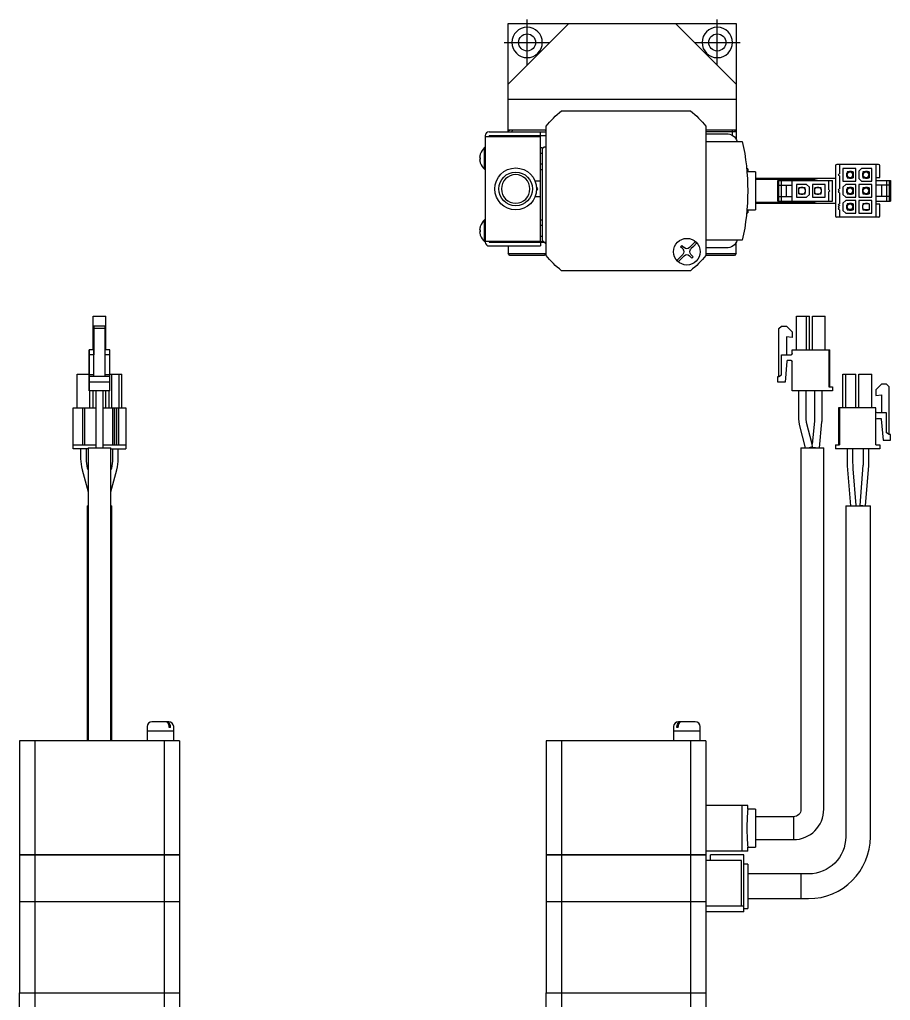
# Model space of a CAD drawing. Extents: x 0 to 570, y -8 to 553.
# Drawn here: x 23 to 251.9, y 294.8 to 552.6 of the extents above; entities that cross this region are included whole.
import ezdxf

# ---------------------------------------------------------------- set-up
doc = ezdxf.new("R2010")
doc.units = 0
doc.header["$LTSCALE"] = 0.5
doc.linetypes.add('CENTER', pattern=[50.8, 31.75, -6.35, 6.35, -6.35])
doc.layers.add('MSM_CENTER', color=1, linetype='CENTER')
doc.layers.add('MSM_CONTINUOUS', color=7, linetype='CONTINUOUS')

msp = doc.modelspace()

# ---------------------------------------------------------------- linework, layer by layer
at = {"layer": 'MSM_CENTER'}
for p, q in [((156.41, 540.59), (156.41, 552.59)), ((206.41, 540.59), (206.41, 552.59)), ((150.41, 546.59), (162.41, 546.59)), ((200.41, 546.59), (212.41, 546.59))]:
    msp.add_line(p, q, dxfattribs=at)
at = {"layer": 'MSM_CONTINUOUS'}
for p, q in [((151.41, 535.59), (167.41, 551.59)), ((151.41, 551.59), (211.41, 551.59)), ((151.41, 523.09), (151.41, 551.59)), ((195.41, 551.59), (211.41, 535.59)), ((211.41, 551.59), (211.41, 521.12)), ((211.41, 531.59), (151.41, 531.59)), ((165.44, 528.59), (199.38, 528.59)), ((151.41, 523.59), (161.41, 523.59)), ((152.41, 523.09), (152.62, 523.59)), ((161.41, 523.29), (161.11, 523.59)), ((161.41, 490.62), (161.41, 524.56)), ((203.41, 524.56), (203.41, 490.62)), ((203.41, 523.59), (211.41, 523.59)), ((210.2, 523.59), (210.41, 523.09)), ((145.41, 522.09), (145.41, 494.09)), ((145.41, 521.89), (159.91, 521.89)), ((146.41, 523.09), (161.41, 523.09)), ((146.41, 522.09), (161.41, 522.09)), ((146.41, 522.09), (146.41, 521.89)), ((151.41, 521.89), (151.41, 522.09)), ((152.41, 522.09), (152.21, 521.89)), ((159.91, 522.09), (159.91, 523.09)), ((159.91, 494.29), (159.91, 521.89)), ((211.41, 523.09), (203.41, 523.09)), ((203.41, 522.59), (208.83, 522.59)), ((210.41, 522.14), (210.41, 523.09)), ((145.25, 513.24), (145.25, 518.94)), ((145.41, 518.94), (145.25, 518.94)), ((159.91, 518.98), (160.41, 518.98)), ((160.91, 519.09), (160.41, 518.59)), ((160.41, 518.98), (160.41, 494.2)), ((161.41, 519.09), (160.91, 519.09)), ((203.41, 520.59), (212.98, 520.59)), ((143.93, 516.35), (144.11, 516.35)), ((144.11, 515.83), (143.93, 515.83)), ((144.1, 517.25), (144.11, 517.25)), ((144.11, 516.35), (144.11, 515.83)), ((159.91, 517.53), (160.41, 517.53)), ((144.11, 514.93), (144.1, 514.93)), ((145.25, 513.24), (145.41, 513.24)), ((159.91, 514.65), (160.41, 514.65)), ((159.91, 513.2), (160.41, 513.2)), ((214.41, 513.41), (214.12, 513.41)), ((214.41, 513.41), (214.41, 512.59)), ((237.51, 514.19), (237.51, 500.99)), ((248.81, 514.49), (237.81, 514.49)), ((238.51, 514.49), (238.51, 512.04)), ((239.41, 513.49), (239.41, 510.09)), ((242.81, 513.49), (239.41, 513.49)), ((242.81, 510.09), (242.81, 513.49)), ((244.36, 513.49), (243.61, 512.74)), ((247.01, 513.49), (244.36, 513.49)), ((247.01, 510.09), (247.01, 513.49)), ((248.11, 514.49), (248.11, 500.69)), ((249.11, 511.09), (249.11, 514.19)), ((216.41, 512.59), (214.2, 512.59)), ((216.41, 512.59), (216.41, 502.59)), ((237.51, 510.84), (216.41, 510.84)), ((231.41, 510.59), (216.41, 510.59)), ((226.41, 510.59), (226.41, 510.29)), ((228.41, 510.84), (228.41, 510.59)), ((238.51, 511.54), (238.51, 508.11)), ((240.79, 512.54), (240.41, 512.16)), ((240.41, 512.16), (240.41, 511.41)), ((240.41, 511.41), (240.79, 511.04)), ((240.51, 512.59), (240.51, 512.26)), ((241.16, 512.59), (240.51, 512.59)), ((240.51, 511.31), (240.51, 510.99)), ((240.51, 510.99), (241.16, 510.99)), ((240.57, 511.58), (240.7, 511.12)), ((242.16, 512.54), (240.79, 512.54)), ((240.79, 511.04), (242.16, 511.04)), ((241.16, 512.69), (241.16, 512.54)), ((241.66, 512.69), (241.16, 512.69)), ((241.16, 511.04), (241.16, 510.89)), ((241.16, 510.89), (241.66, 510.89)), ((241.66, 512.69), (241.66, 512.54)), ((242.16, 512.59), (241.66, 512.59)), ((241.66, 510.89), (241.66, 511.04)), ((241.66, 510.99), (242.16, 510.99)), ((242.16, 511.48), (242.01, 512)), ((242.16, 512.59), (242.16, 510.99)), ((243.61, 512.74), (243.61, 510.84)), ((243.61, 510.84), (244.36, 510.09)), ((244.99, 512.54), (244.61, 512.16)), ((244.61, 512.16), (244.61, 511.41)), ((244.76, 511.99), (244.61, 511.45)), ((244.61, 511.41), (244.99, 511.04)), ((244.71, 512.59), (244.71, 512.26)), ((245.36, 512.59), (244.71, 512.59)), ((244.71, 511.31), (244.71, 510.99)), ((244.71, 510.99), (245.36, 510.99)), ((246.36, 512.54), (244.99, 512.54)), ((244.99, 511.04), (246.36, 511.04)), ((245.86, 512.69), (245.36, 512.69)), ((245.36, 512.69), (245.36, 512.54)), ((245.36, 511.04), (245.36, 510.89)), ((245.36, 510.89), (245.86, 510.89)), ((245.86, 512.69), (245.86, 512.54)), ((246.36, 512.59), (245.86, 512.59)), ((245.86, 510.89), (245.86, 511.04)), ((245.86, 510.99), (246.36, 510.99)), ((246.06, 511.04), (246.21, 511.59)), ((246.36, 512.59), (246.36, 510.99)), ((248.11, 511.09), (249.11, 511.09)), ((159.91, 510.09), (158.54, 510.09)), ((159.19, 508.09), (158.89, 508.61)), ((158.89, 507.57), (159.19, 508.09)), ((222.31, 504.89), (222.31, 510.29)), ((222.31, 510.29), (236.71, 510.29)), ((222.61, 504.89), (222.61, 510.29)), ((222.61, 509.09), (226.11, 509.09)), ((223.31, 504.89), (223.31, 510.29)), ((224.61, 506.09), (224.61, 509.09)), ((226.11, 504.89), (226.11, 510.29)), ((227.21, 509.29), (227.21, 505.89)), ((229.86, 509.29), (227.21, 509.29)), ((228.36, 508.39), (227.86, 508.39)), ((227.86, 506.79), (227.86, 508.39)), ((229.24, 508.34), (227.86, 508.34)), ((228.86, 508.49), (228.36, 508.49)), ((228.36, 508.34), (228.36, 508.49)), ((228.86, 508.34), (228.86, 508.49)), ((229.51, 508.39), (228.86, 508.39)), ((229.61, 507.96), (229.24, 508.34)), ((229.51, 508.06), (229.51, 508.39)), ((229.61, 507.21), (229.61, 507.96)), ((230.61, 508.54), (229.86, 509.29)), ((230.61, 506.64), (230.61, 508.54)), ((231.41, 509.29), (231.41, 505.89)), ((234.81, 509.29), (231.41, 509.29)), ((232.56, 508.39), (232.06, 508.39)), ((232.06, 506.79), (232.06, 508.39)), ((233.44, 508.34), (232.06, 508.34)), ((233.06, 508.49), (232.56, 508.49)), ((232.56, 508.34), (232.56, 508.49)), ((233.06, 508.34), (233.06, 508.49)), ((233.71, 508.39), (233.06, 508.39)), ((233.81, 507.96), (233.44, 508.34)), ((233.71, 508.06), (233.71, 508.39)), ((233.81, 507.21), (233.81, 507.96)), ((234.81, 505.89), (234.81, 509.29)), ((235.71, 507.84), (235.71, 510.29)), ((236.71, 504.89), (236.71, 510.29)), ((239.41, 510.09), (242.81, 510.09)), ((240.16, 509.29), (239.41, 508.54)), ((239.41, 508.54), (239.41, 506.64)), ((242.81, 509.29), (240.16, 509.29)), ((240.79, 508.34), (240.41, 507.96)), ((240.41, 507.96), (240.41, 507.21)), ((241.16, 508.39), (240.51, 508.39)), ((240.51, 508.39), (240.51, 508.06)), ((242.16, 508.34), (240.79, 508.34)), ((241.16, 508.49), (241.16, 508.34)), ((241.66, 508.49), (241.16, 508.49)), ((241.66, 508.49), (241.66, 508.34)), ((242.16, 508.39), (241.66, 508.39)), ((242.16, 508.34), (242.08, 508.34)), ((242.16, 508.39), (242.16, 506.79)), ((242.81, 505.89), (242.81, 509.29)), ((247.01, 509.29), (243.61, 509.29)), ((243.61, 509.29), (243.61, 505.89)), ((244.36, 510.09), (247.01, 510.09)), ((244.99, 508.34), (244.61, 507.96)), ((244.61, 507.96), (244.61, 507.21)), ((245.36, 508.39), (244.71, 508.39)), ((244.71, 508.39), (244.71, 508.06)), ((246.36, 508.34), (244.99, 508.34)), ((245.36, 508.49), (245.36, 508.34)), ((245.86, 508.49), (245.36, 508.49)), ((245.86, 508.49), (245.86, 508.34)), ((246.36, 508.39), (245.86, 508.39)), ((246.36, 508.39), (246.36, 506.79)), ((247.01, 505.89), (247.01, 509.29)), ((248.11, 510.29), (251.91, 510.29)), ((251.61, 509.09), (248.11, 509.09)), ((249.61, 509.09), (249.61, 506.09)), ((250.91, 510.29), (250.91, 504.89)), ((251.61, 510.29), (251.61, 504.89)), ((251.91, 510.29), (251.91, 504.89)), ((158.54, 506.09), (159.91, 506.09)), ((222.61, 506.09), (226.11, 506.09)), ((227.21, 505.89), (229.86, 505.89)), ((227.86, 506.84), (229.24, 506.84)), ((227.86, 506.79), (228.36, 506.79)), ((228.36, 506.84), (228.36, 506.69)), ((228.36, 506.69), (228.86, 506.69)), ((228.86, 506.69), (228.86, 506.84)), ((228.86, 506.79), (229.51, 506.79)), ((229.24, 506.84), (229.61, 507.21)), ((229.51, 506.79), (229.51, 507.11)), ((229.86, 505.89), (230.61, 506.64)), ((231.41, 505.89), (234.81, 505.89)), ((232.06, 506.84), (233.44, 506.84)), ((232.06, 506.79), (232.56, 506.79)), ((232.56, 506.84), (232.56, 506.69)), ((232.56, 506.69), (233.06, 506.69)), ((233.06, 506.69), (233.06, 506.84)), ((233.06, 506.79), (233.71, 506.79)), ((233.44, 506.84), (233.81, 507.21)), ((233.71, 506.79), (233.71, 507.11)), ((235.71, 504.89), (235.71, 507.34)), ((238.51, 507.61), (238.51, 507.56)), ((238.51, 507.06), (238.51, 504.19)), ((239.41, 506.64), (240.16, 505.89)), ((240.16, 505.89), (242.81, 505.89)), ((240.41, 507.21), (240.79, 506.84)), ((240.51, 507.11), (240.51, 506.79)), ((240.51, 506.79), (241.16, 506.79)), ((240.79, 506.84), (242.16, 506.84)), ((241.16, 506.84), (241.16, 506.69)), ((241.16, 506.69), (241.66, 506.69)), ((241.66, 506.69), (241.66, 506.84)), ((241.66, 506.79), (242.16, 506.79)), ((242.16, 506.84), (242.08, 506.84)), ((243.61, 505.89), (247.01, 505.89)), ((244.61, 507.21), (244.99, 506.84)), ((244.71, 507.11), (244.71, 506.79)), ((244.71, 506.79), (245.36, 506.79)), ((244.99, 506.84), (246.36, 506.84)), ((245.36, 506.84), (245.36, 506.69)), ((245.36, 506.69), (245.86, 506.69)), ((245.86, 506.69), (245.86, 506.84)), ((245.86, 506.79), (246.36, 506.79)), ((251.61, 506.09), (248.11, 506.09)), ((216.41, 504.59), (231.41, 504.59)), ((216.41, 504.34), (237.51, 504.34)), ((222.31, 504.89), (236.71, 504.89)), ((226.41, 504.89), (226.41, 504.59)), ((228.41, 504.59), (228.41, 504.34)), ((238.51, 503.69), (238.51, 503.64)), ((238.51, 503.14), (238.51, 503.09)), ((240.16, 505.09), (239.41, 504.34)), ((239.41, 504.34), (239.41, 502.44)), ((242.81, 505.09), (240.16, 505.09)), ((240.79, 504.14), (240.41, 503.76)), ((240.41, 503.76), (240.41, 503.01)), ((240.41, 503.01), (240.79, 502.64)), ((241.16, 504.19), (240.51, 504.19)), ((240.51, 504.19), (240.51, 503.86)), ((240.51, 502.91), (240.51, 502.59)), ((240.57, 503.6), (240.7, 504.05)), ((242.16, 504.14), (240.79, 504.14)), ((241.66, 504.29), (241.16, 504.29)), ((241.16, 504.29), (241.16, 504.14)), ((241.66, 504.29), (241.66, 504.14)), ((242.16, 504.19), (241.66, 504.19)), ((242.16, 503.7), (242.01, 503.18)), ((242.16, 504.19), (242.16, 502.59)), ((242.81, 501.69), (242.81, 505.09)), ((247.01, 505.09), (243.61, 505.09)), ((243.61, 505.09), (243.61, 501.69)), ((244.99, 504.14), (244.61, 503.76)), ((244.61, 503.76), (244.61, 503.01)), ((244.61, 503.01), (244.99, 502.64)), ((245.36, 504.19), (244.71, 504.19)), ((244.71, 504.19), (244.71, 503.86)), ((244.71, 502.91), (244.71, 502.59)), ((246.36, 504.14), (244.99, 504.14)), ((245.86, 504.29), (245.36, 504.29)), ((245.36, 504.29), (245.36, 504.14)), ((245.86, 504.29), (245.86, 504.14)), ((246.36, 504.19), (245.86, 504.19)), ((246.36, 504.19), (246.36, 502.59)), ((247.01, 501.69), (247.01, 505.09)), ((248.11, 504.89), (251.91, 504.89)), ((249.11, 504.09), (248.11, 504.09)), ((249.11, 500.99), (249.11, 504.09)), ((214.12, 501.77), (214.41, 501.77)), ((214.2, 502.59), (216.41, 502.59)), ((214.41, 502.59), (214.41, 501.77)), ((248.81, 500.69), (237.81, 500.69)), ((238.51, 502.59), (238.51, 500.69)), ((239.41, 502.44), (240.16, 501.69)), ((240.16, 501.69), (242.81, 501.69)), ((240.51, 502.59), (241.16, 502.59)), ((240.79, 502.64), (242.16, 502.64)), ((241.16, 502.64), (241.16, 502.49)), ((241.16, 502.49), (241.66, 502.49)), ((241.66, 502.49), (241.66, 502.64)), ((241.66, 502.59), (242.16, 502.59)), ((243.61, 501.69), (247.01, 501.69)), ((244.71, 502.59), (245.36, 502.59)), ((244.99, 502.64), (246.36, 502.64)), ((245.36, 502.64), (245.36, 502.49)), ((245.36, 502.49), (245.86, 502.49)), ((245.86, 502.49), (245.86, 502.64)), ((245.86, 502.59), (246.36, 502.59)), ((144.1, 498.25), (144.11, 498.25)), ((145.25, 494.24), (145.25, 499.94)), ((145.41, 499.94), (145.25, 499.94)), ((159.91, 499.98), (160.41, 499.98)), ((159.91, 498.53), (160.41, 498.53)), ((143.93, 497.35), (144.11, 497.35)), ((144.11, 496.83), (143.93, 496.83)), ((144.11, 495.93), (144.1, 495.93)), ((144.11, 497.35), (144.11, 496.83)), ((159.91, 495.65), (160.41, 495.65)), ((145.25, 494.24), (145.41, 494.24)), ((159.91, 494.29), (145.41, 494.29)), ((146.41, 494.29), (146.41, 494.09)), ((146.41, 494.2), (160.41, 494.2)), ((146.41, 494.09), (161.41, 494.09)), ((146.41, 493.09), (159.91, 493.09)), ((151.41, 494.2), (151.41, 494.09)), ((151.41, 493.09), (151.41, 491.09)), ((152.11, 494.09), (152, 494.2)), ((152.16, 494.19), (152.15, 494.2)), ((160.81, 494.19), (152.16, 494.19)), ((159.91, 494.09), (159.91, 493.09)), ((160.41, 494.59), (160.91, 494.09)), ((160.91, 494.09), (161.41, 493.59)), ((196.75, 492.9), (197.1, 493.25)), ((197.35, 492.3), (196.75, 492.9)), ((197.1, 493.25), (197.7, 492.65)), ((199.12, 492.65), (200.7, 494.24)), ((200.13, 492.96), (199.47, 492.3)), ((201.06, 493.88), (200.13, 492.96)), ((212.98, 494.59), (203.41, 494.59)), ((208.83, 492.59), (203.41, 492.59)), ((211.41, 491.09), (211.41, 494.06)), ((151.41, 491.09), (161.41, 491.09)), ((151.91, 490.59), (151.41, 491.09)), ((160.91, 490.59), (151.91, 490.59)), ((160.91, 490.59), (161.41, 491.09)), ((195.77, 489.3), (197.35, 490.88)), ((197.7, 490.53), (196.12, 488.94)), ((199.72, 489.93), (199.12, 490.53)), ((199.47, 490.88), (200.07, 490.28)), ((200.07, 490.28), (199.72, 489.93)), ((210.91, 490.59), (203.39, 490.59)), ((203.41, 491.09), (211.41, 491.09)), ((211.41, 491.09), (210.91, 490.59)), ((199.38, 486.59), (165.44, 486.59)), ((42.3, 465.76), (42.3, 474.66)), ((42.3, 474.66), (45.7, 474.66)), ((42.3, 465.76), (42.3, 474.66)), ((42.3, 465.76), (42.3, 474.66)), ((45.7, 465.76), (45.7, 474.66)), ((227.21, 465.76), (227.21, 474.66)), ((227.21, 474.66), (230.61, 474.66)), ((227.21, 465.76), (227.21, 474.66)), ((229.86, 465.76), (229.86, 474.66)), ((230.61, 465.76), (230.61, 474.66)), ((231.41, 465.76), (231.41, 474.66)), ((231.41, 474.66), (234.81, 474.66)), ((231.41, 465.76), (231.41, 474.66)), ((234.81, 465.76), (234.81, 474.66)), ((42.5, 472.06), (42.5, 470.56)), ((42.5, 471.36), (42.5, 472.06)), ((45.5, 472.06), (42.5, 472.06)), ((45.5, 471.36), (45.5, 472.06)), ((222.61, 471.36), (223.31, 472.06)), ((222.61, 471.36), (223.31, 472.06)), ((223.31, 472.06), (224.61, 472.06)), ((224.61, 472.06), (226.11, 470.56)), ((42.5, 458.76), (42.5, 471.36)), ((45.5, 471.36), (42.5, 471.36)), ((42.5, 470.56), (42.5, 469.06)), ((42.5, 469.19), (42.5, 464.51)), ((42.5, 469.06), (42.5, 469.19)), ((45.5, 458.76), (45.5, 471.36)), ((222.61, 458.76), (222.61, 471.36)), ((222.61, 458.76), (222.61, 471.36)), ((226.11, 469.06), (224.61, 469.19)), ((224.61, 469.19), (224.61, 464.51)), ((226.11, 469.06), (224.61, 469.19)), ((226.11, 470.56), (226.11, 469.06)), ((41.3, 464.81), (41.3, 465.76)), ((41.3, 465.76), (41.3, 456.06)), ((41.3, 465.76), (41.3, 465.76)), ((42.5, 465.76), (41.3, 465.76)), ((41.3, 464.51), (41.3, 464.81)), ((41.3, 459.26), (41.3, 464.51)), ((42.5, 464.51), (41.3, 464.51)), ((42.5, 464.81), (42.5, 464.51)), ((42.5, 459.26), (42.5, 464.51)), ((46.7, 465.76), (45.5, 465.76)), ((46.7, 464.51), (45.5, 464.51)), ((46.7, 464.81), (46.7, 465.76)), ((46.7, 464.51), (46.7, 464.81)), ((46.7, 459.26), (46.7, 464.51)), ((223.31, 459.26), (223.31, 464.51)), ((223.31, 464.51), (225.81, 464.51)), ((223.31, 459.26), (223.31, 464.51)), ((226.11, 464.81), (226.11, 465.76)), ((226.11, 465.76), (235.96, 465.76)), ((226.11, 464.81), (226.11, 465.76)), ((226.11, 464.81), (226.11, 464.8)), ((235.71, 465.76), (235.71, 456.06)), ((235.96, 456.06), (235.96, 465.76)), ((41.3, 463.01), (41.3, 462.82)), ((41.3, 462.71), (41.3, 463.01)), ((41.3, 462.82), (41.3, 457.26)), ((41.3, 455.06), (41.3, 462.71)), ((224.71, 462.82), (224.23, 457.26)), ((225.81, 463.01), (224.91, 463.01)), ((226.11, 455.06), (226.11, 462.71)), ((226.11, 462.71), (226.11, 462.71)), ((226.11, 455.06), (226.11, 462.71)), ((38.1, 450.51), (38.1, 459.41)), ((38.1, 459.41), (41.3, 459.41)), ((41.3, 458.76), (41.3, 459.26)), ((42.5, 459.26), (41.3, 459.26)), ((42.5, 458.76), (42.5, 459.26)), ((46.7, 459.26), (45.5, 459.26)), ((46.7, 459.41), (49.9, 459.41)), ((46.7, 458.76), (46.7, 459.26)), ((47.25, 450.51), (47.25, 459.41)), ((49.15, 450.51), (49.15, 459.41)), ((49.9, 450.51), (49.9, 459.41)), ((222.61, 458.76), (223.31, 459.26)), ((222.61, 458.76), (223.31, 459.26)), ((239.41, 450.51), (239.41, 459.41)), ((239.41, 459.41), (242.81, 459.41)), ((240.16, 450.51), (240.16, 459.41)), ((242.81, 450.51), (242.81, 459.41)), ((243.61, 450.51), (243.61, 459.41)), ((243.61, 459.41), (247.01, 459.41)), ((247.01, 450.51), (247.01, 459.41)), ((41.3, 457.26), (41.3, 458.76)), ((46.7, 458.76), (41.3, 458.76)), ((46.7, 457.26), (41.3, 457.26)), ((46.7, 457.26), (46.7, 458.76)), ((46.7, 455.06), (46.7, 457.26)), ((222.31, 457.26), (222.31, 458.76)), ((222.31, 458.76), (222.61, 458.76)), ((222.31, 457.26), (222.31, 458.76)), ((224.23, 457.26), (222.31, 457.26)), ((249.61, 456.81), (248.11, 455.31)), ((250.91, 456.81), (249.61, 456.81)), ((251.61, 456.11), (250.91, 456.81)), ((41.3, 456.06), (41.3, 455.06)), ((41.3, 455.06), (41.3, 455.06)), ((46.7, 455.06), (41.3, 455.06)), ((41.5, 450.51), (41.5, 455.06)), ((42.3, 450.51), (42.3, 455.06)), ((43, 455.06), (43, 447.7)), ((43, 455.06), (43, 447.15)), ((45, 447.7), (45, 455.06)), ((45.7, 450.51), (45.7, 455.06)), ((46.5, 450.51), (46.5, 455.06)), ((236.71, 455.06), (226.11, 455.06)), ((227.74, 455.06), (227.74, 447.7)), ((229.74, 447.7), (229.74, 455.06)), ((231.94, 455.06), (231.94, 447.15)), ((233.94, 447.15), (233.94, 455.06)), ((235.71, 456.06), (236.71, 456.06)), ((236.71, 456.06), (236.71, 455.06)), ((248.11, 455.31), (248.11, 453.81)), ((248.11, 453.81), (249.61, 453.94)), ((249.61, 453.94), (249.61, 449.26)), ((251.61, 443.51), (251.61, 456.11)), ((37.1, 450.51), (43, 450.51)), ((37.1, 439.81), (37.1, 450.51)), ((39.55, 450.51), (39.55, 440.81)), ((40.05, 450.51), (40.05, 440.81)), ((45, 450.51), (50.9, 450.51)), ((47.4, 450.51), (47.4, 440.81)), ((47.9, 450.51), (47.9, 440.81)), ((47.95, 450.51), (47.95, 440.81)), ((48.45, 450.51), (48.45, 440.81)), ((48.5, 450.51), (48.5, 440.81)), ((49, 450.51), (49, 440.81)), ((50.9, 450.51), (50.9, 439.81)), ((248.11, 450.51), (238.26, 450.51)), ((238.26, 450.51), (238.26, 440.81)), ((238.51, 450.51), (238.51, 440.81)), ((248.11, 440.81), (248.11, 450.51)), ((250.91, 449.26), (248.41, 449.26)), ((250.91, 444.01), (250.91, 449.26)), ((43, 447.7), (43, 446.44)), ((43, 447.15), (43, 446.96)), ((43, 446.96), (43, 440.06)), ((43, 446.44), (43, 440.06)), ((45, 446.44), (45, 447.7)), ((45, 440.06), (45, 446.44)), ((227.74, 447.7), (227.93, 446.18)), ((227.93, 446.18), (229.53, 440.06)), ((229.87, 446.69), (229.74, 447.7)), ((231.35, 441), (229.87, 446.69)), ((231.93, 447.06), (231.35, 441)), ((231.94, 447.15), (231.93, 447.06)), ((233.27, 440.06), (233.92, 446.86)), ((233.92, 446.86), (233.94, 447.15)), ((248.41, 447.76), (249.31, 447.76)), ((249.51, 447.57), (250, 442.01)), ((251.61, 443.51), (250.91, 444.01)), ((251.91, 443.51), (251.61, 443.51)), ((251.91, 442.01), (251.91, 443.51)), ((231.41, 440.28), (231.35, 441)), ((250, 442.01), (251.91, 442.01)), ((37.1, 440.81), (43, 440.81)), ((41, 439.81), (37.1, 439.81)), ((39.05, 439.81), (39.05, 437.17)), ((40.55, 437.17), (40.55, 439.81)), ((41, 440.06), (47, 440.06)), ((41, 440.06), (41, 363.06)), ((45, 440.81), (50.9, 440.81)), ((47, 363.06), (47, 440.06)), ((47, 439.81), (50.9, 439.81)), ((47.45, 439.81), (47.45, 437.18)), ((48.95, 437.18), (48.95, 439.81)), ((228.41, 440.06), (234.41, 440.06)), ((228.41, 440.06), (228.41, 345.06)), ((231.41, 440.28), (230.56, 440.06)), ((231.28, 440.24), (231.27, 440.15)), ((232.26, 440.06), (231.27, 440.15)), ((234.41, 345.06), (234.41, 440.06)), ((237.51, 440.81), (237.51, 439.81)), ((237.51, 440.81), (238.51, 440.81)), ((249.11, 439.81), (237.51, 439.81)), ((240.54, 439.81), (240.54, 436.2)), ((242.04, 437.18), (242.04, 439.81)), ((244.74, 439.81), (244.74, 436.18)), ((246.24, 436.18), (246.24, 439.81)), ((248.11, 440.81), (249.11, 440.81)), ((249.11, 440.81), (249.11, 439.81)), ((242.14, 434.54), (242.04, 437.18)), ((39.43, 434.3), (39.43, 434.29)), ((39.43, 434.29), (41, 428.44)), ((41, 434.23), (40.88, 434.68)), ((47.12, 434.68), (47, 434.23)), ((47, 428.44), (48.57, 434.29)), ((240.57, 435.35), (241.41, 424.81)), ((242.91, 424.87), (242.14, 434.54)), ((244.71, 435.49), (243.91, 424.86)), ((245.41, 424.81), (246.21, 435.38)), ((40.75, 424.81), (41, 424.81)), ((40.75, 424.81), (40.75, 363.06)), ((47, 424.81), (47.25, 424.81)), ((47.25, 363.06), (47.25, 424.81)), ((240.16, 424.81), (246.66, 424.81)), ((240.16, 424.81), (240.16, 337.81)), ((244.66, 424.81), (243.91, 424.86)), ((243.91, 424.86), (243.94, 424.81)), ((246.66, 337.81), (246.66, 424.81)), ((56.5, 366.76), (56.5, 365.61)), ((62.2, 368.06), (57.8, 368.06)), ((62.29, 366.56), (62.29, 366.76)), ((62.65, 366.56), (62.29, 366.56)), ((62.65, 366.56), (62.65, 366.76)), ((63.5, 365.61), (63.5, 366.76)), ((194.91, 366.76), (194.91, 365.61)), ((195.77, 366.56), (195.77, 366.76)), ((196.12, 366.56), (195.77, 366.56)), ((196.12, 366.56), (196.12, 366.76)), ((200.61, 368.06), (196.21, 368.06)), ((201.91, 365.61), (201.91, 366.76)), ((63.5, 365.61), (56.5, 365.61)), ((56.5, 365.56), (56.5, 363.06)), ((63.5, 365.56), (56.5, 365.56)), ((56.55, 365.61), (56.55, 365.56)), ((63.45, 365.56), (63.45, 365.61)), ((63.5, 363.06), (63.5, 365.56)), ((201.91, 365.61), (194.91, 365.61)), ((201.91, 365.56), (194.91, 365.56)), ((194.91, 365.56), (194.91, 363.06)), ((194.96, 365.61), (194.96, 365.56)), ((201.86, 365.56), (201.86, 365.61)), ((201.91, 363.06), (201.91, 365.56)), ((65, 363.06), (23, 363.06)), ((23, 363.06), (23, 333.11)), ((27.03, 363.06), (27.03, 333.11)), ((60.97, 363.06), (60.97, 333.11)), ((65, 363.06), (65, 333.11)), ((203.41, 363.06), (161.41, 363.06)), ((161.41, 363.06), (161.41, 333.11)), ((165.44, 363.06), (165.44, 333.11)), ((199.38, 363.06), (199.38, 333.11)), ((203.41, 363.06), (203.41, 333.11)), ((214.41, 346.06), (203.41, 346.06)), ((212.98, 334.06), (212.98, 346.06)), ((214.41, 345.06), (214.41, 346.06)), ((216.41, 345.06), (214.41, 345.06)), ((216.41, 345.06), (216.41, 335.06)), ((226.41, 343.06), (216.41, 343.06)), ((226.41, 343.06), (226.41, 337.06)), ((216.41, 337.06), (226.41, 337.06)), ((23, 333.11), (65, 333.11)), ((23, 333.06), (23, 320.81)), ((23, 333.06), (65, 333.06)), ((23.05, 333.11), (23.05, 333.06)), ((27.03, 333.06), (27.03, 320.81)), ((27.29, 333.11), (27.29, 333.06)), ((60.71, 333.11), (60.71, 333.06)), ((60.97, 333.06), (60.97, 320.81)), ((64.95, 333.11), (64.95, 333.06)), ((65, 333.06), (65, 320.81)), ((161.41, 333.11), (203.41, 333.11)), ((161.41, 333.06), (161.41, 320.81)), ((161.41, 333.06), (203.41, 333.06)), ((161.46, 333.11), (161.46, 333.06)), ((165.44, 333.06), (165.44, 320.81)), ((165.7, 333.11), (165.7, 333.06)), ((199.13, 333.11), (199.13, 333.06)), ((199.38, 333.06), (199.38, 320.81)), ((203.36, 333.11), (203.36, 333.06)), ((214.41, 334.06), (203.41, 334.06)), ((203.41, 333.06), (203.41, 296.81)), ((213.41, 333.06), (204.61, 333.06)), ((204.61, 331.56), (204.61, 333.06)), ((213.41, 318.06), (213.41, 333.06)), ((214.41, 334.06), (214.41, 335.06)), ((214.41, 335.06), (216.41, 335.06)), ((212.81, 331.56), (203.41, 331.56)), ((212.81, 319.56), (212.81, 331.56)), ((214.41, 330.63), (213.41, 330.63)), ((214.41, 330.63), (214.41, 318.99)), ((230.41, 328.06), (214.41, 328.06)), ((228.41, 328.06), (228.41, 321.56)), ((23, 320.81), (65, 320.81)), ((23, 320.76), (23, 296.81)), ((23, 320.76), (65, 320.76)), ((23.05, 320.81), (23.05, 320.76)), ((27.03, 320.76), (27.03, 296.81)), ((27.29, 320.81), (27.29, 320.76)), ((60.71, 320.81), (60.71, 320.76)), ((60.97, 320.76), (60.97, 296.81)), ((64.95, 320.81), (64.95, 320.76)), ((65, 320.76), (65, 296.81)), ((161.41, 320.81), (203.41, 320.81)), ((161.41, 320.76), (161.41, 296.81)), ((161.41, 320.76), (203.41, 320.76)), ((161.46, 320.81), (161.46, 320.76)), ((165.44, 320.76), (165.44, 296.81)), ((165.7, 320.81), (165.7, 320.76)), ((199.13, 320.81), (199.13, 320.76)), ((199.38, 320.76), (199.38, 296.81)), ((203.36, 320.81), (203.36, 320.76)), ((214.41, 321.56), (230.41, 321.56)), ((213.41, 319.56), (203.41, 319.56)), ((213.41, 318.06), (203.41, 318.06)), ((213.41, 318.99), (214.41, 318.99)), ((23, 296.81), (65, 296.81)), ((23, 296.76), (65, 296.76)), ((23, 278.06), (23, 296.76)), ((23.05, 296.81), (23.05, 296.76)), ((27.03, 296.76), (27.03, 288.06)), ((27.29, 296.81), (27.29, 296.76)), ((60.71, 296.81), (60.71, 296.76)), ((60.97, 296.76), (60.97, 288.06)), ((64.95, 296.81), (64.95, 296.76)), ((65, 296.76), (65, 281.56)), ((161.41, 296.81), (203.41, 296.81)), ((161.41, 296.76), (203.41, 296.76)), ((161.41, 278.06), (161.41, 296.76)), ((161.46, 296.81), (161.46, 296.76)), ((165.44, 296.76), (165.44, 288.06)), ((165.7, 296.81), (165.7, 296.76)), ((199.13, 296.81), (199.13, 296.76)), ((199.38, 296.76), (199.38, 288.06)), ((203.36, 296.81), (203.36, 296.76)), ((203.41, 296.76), (203.41, 254.06))]:
    msp.add_line(p, q, dxfattribs=at)
at = {"layer": 'MSM_CONTINUOUS', "extrusion": (0, 0, -1)}
for centre, radius in [((-156.41, 546.59), 4), ((-206.41, 546.59), 4), ((-153.41, 508.09), 3.75)]:
    msp.add_circle(centre, radius, dxfattribs=at)
at = {"layer": 'MSM_CONTINUOUS'}
for centre, radius in [((156.41, 546.59), 2.25), ((206.41, 546.59), 2.25), ((153.41, 508.09), 5.5), ((153.41, 508.09), 4.43), ((241.29, 511.79), 0.75), ((245.49, 511.79), 0.75), ((241.29, 507.59), 0.75), ((245.49, 507.59), 0.75), ((241.29, 503.39), 0.75), ((198.41, 491.59), 3.5)]:
    msp.add_circle(centre, radius, dxfattribs=at)
at = {"layer": 'MSM_CONTINUOUS', "extrusion": (0, 0, -1)}
for centre, radius, start, end in [((-182.41, 507.59), 27, 38.9424, 51.0576), ((-182.41, 507.59), 27, 128.9424, 141.0576), ((-208.83, 519.59), 3, 90, 160.5288), ((-154.41, 507.59), 60, 167.4867, 192.5133), ((-238.51, 511.79), 0.25, 270, 90), ((-228.74, 507.59), 1, 28.9543, 48.5897), ((-232.94, 507.59), 1, 28.9543, 48.5897), ((-235.71, 507.59), 0.25, 89.9993, 269.9993), ((-238.51, 507.86), 0.25, 270, 90), ((-228.74, 507.59), 1, 311.4089, 331.0443), ((-232.94, 507.59), 1, 311.4089, 331.0443), ((-238.51, 507.31), 0.25, 270, 90), ((-238.51, 503.94), 0.25, 270, 90), ((-238.51, 503.39), 0.25, 270, 90), ((-238.51, 502.84), 0.25, 270, 90), ((-198.41, 493.36), 1, 225, 315), ((-208.83, 495.59), 3, 199.4712, 270), ((-182.41, 507.59), 27, 308.9424, 321.0576), ((-196.64, 491.59), 1, 135, 225), ((-198.41, 489.82), 1, 45, 135), ((-200.18, 491.59), 1, 315, 45), ((-182.41, 507.59), 27, 218.9424, 231.0576), ((-225.81, 464.81), 0.3, 180, 270), ((-225.81, 464.81), 0.3, 180, 270), ((-225.81, 462.71), 0.3, 90, 180), ((-225.81, 462.71), 0.3, 90, 180), ((-248.41, 449.56), 0.3, 270, 0), ((-248.41, 447.46), 0.3, 0, 90), ((-249.31, 447.56), 0.2, 90, 175), ((-50.2, 437.18), 9.65, 345.0035, 0.008), ((-37.8, 437.18), 9.65, 179.9899, 194.9986), ((-235.49, 436.18), 9.25, 180, 184.2892), ((-226.41, 345.06), 2, 180, 270), ((-230.41, 337.81), 9.75, 180, 270)]:
    msp.add_arc(centre, radius, start, end, dxfattribs=at)
at = {"layer": 'MSM_CONTINUOUS'}
for centre, radius, start, end in [((152.91, 522.09), 1.8, 123.5573, 146.251), ((209.91, 522.09), 1.8, 33.5573, 56.4427), ((146.41, 522.09), 1, 90, 180), ((147.61, 516.09), 3.7, 129.6218, 161.7427), ((147.61, 516.09), 3.69, 161.762, 175.9605), ((147.61, 516.09), 3.69, 184.0395, 198.238), ((147.61, 516.09), 3.7, 198.2573, 230.3782), ((237.81, 514.19), 0.3, 90, 180), ((248.81, 514.19), 0.3, 0, 90), ((231.41, 507.59), 3, 64.1588, 115.8426), ((231.41, 507.59), 3, 244.1588, 295.8426), ((237.81, 500.99), 0.3, 180, 270), ((248.81, 500.99), 0.3, 270, 0), ((147.61, 497.09), 3.69, 161.762, 175.9605), ((147.61, 497.09), 3.7, 129.6218, 161.7427), ((147.61, 497.09), 3.69, 184.0395, 198.238), ((147.61, 497.09), 3.7, 198.2573, 230.3782), ((146.41, 494.09), 1, 180, 270), ((225.81, 464.81), 0.3, 270, 360), ((224.91, 462.81), 0.2, 90, 175), ((225.81, 462.71), 0.3, 360, 90), ((50.2, 437.18), 11.15, 179.9911, 195.0006), ((37.8, 437.18), 11.15, 345.0015, 0.0068), ((251.29, 436.2), 10.75, 180, 184.548), ((235.49, 436.18), 10.75, 355.7108, 360), ((242.83, 424.87), 0.0773, 309.0479, 359.5838), ((57.8, 366.76), 1.3, 90, 180), ((61.33, 367.25), 0.809, 33.6126, 87.2927), ((61.65, 367.17), 0.891, 28.7486, 85.0367), ((60.68, 366.78), 1.61, 359.2584, 34.7863), ((62.2, 366.76), 1.3, 0, 90), ((60.98, 366.77), 1.66, 359.4455, 29.7231), ((196.21, 366.76), 1.3, 90, 180), ((197.17, 366.84), 1.41, 131.3743, 182.8178), ((197.5, 366.85), 1.39, 132.8199, 183.04), ((196.71, 367.31), 0.751, 91.7681, 128.8955), ((197.07, 367.3), 0.754, 95.8166, 131.8939), ((200.61, 366.76), 1.3, 0, 90), ((274.43, 340.05), 60.23, 175.2289, 179.9909), ((226.41, 345.06), 8, 270, 360), ((274.45, 340.07), 60.26, 180.0102, 184.77), ((230.41, 337.81), 16.25, 270, 360)]:
    msp.add_arc(centre, radius, start, end, dxfattribs=at)

doc.saveas('drawing.dxf')
